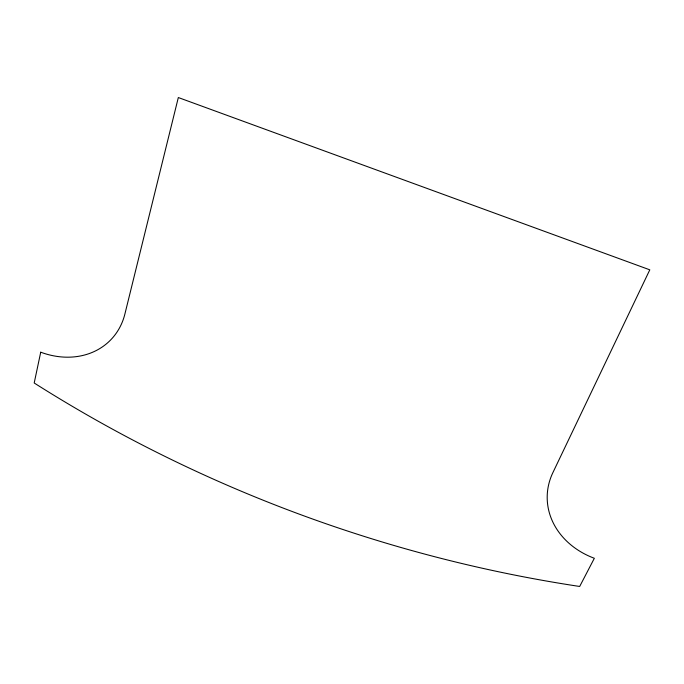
<?xml version="1.0" encoding="UTF-8"?>
<svg xmlns="http://www.w3.org/2000/svg" width="684" height="684" viewBox="0 0 684 684"><rect width="100%" height="100%" fill="white"/><g stroke="black" fill="none" stroke-linecap="round" stroke-linejoin="round"><path stroke-width="1.03" d="M40.724 352.2L34.2 382.997C199.318 487.769 386.357 557.263 579.681 586.462L594.345 558.281A78.899 66.416 0.4 0 1 552.886 472.627L649.8 269.829L178.327 97.538L124.907 313.973A77.668 64.946 43.8 0 1 40.724 352.2"/></g></svg>
